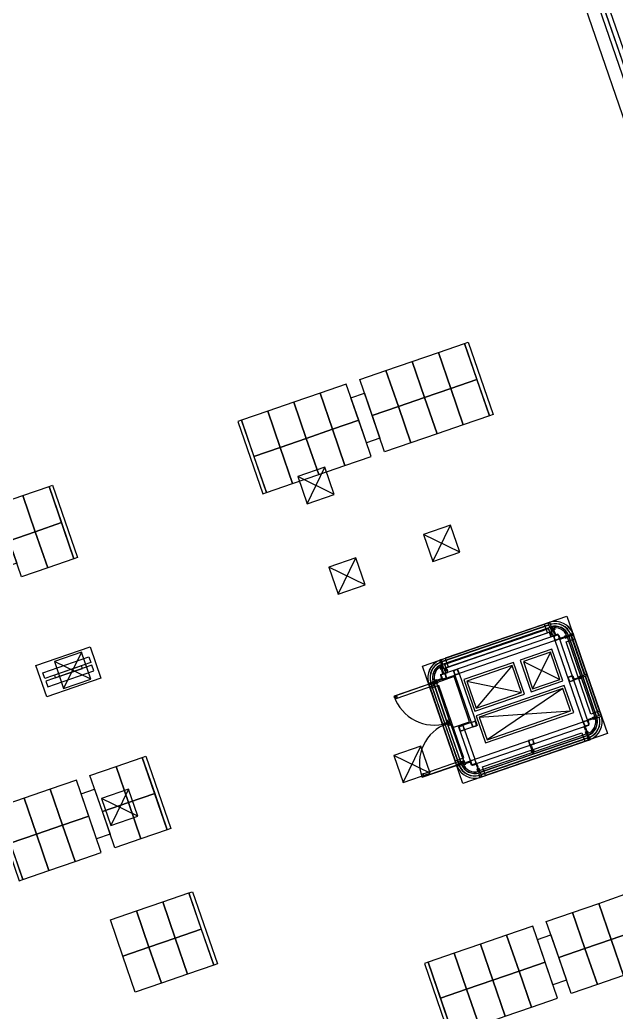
# Model space of a CAD drawing. Extents: x 809431 to 809707, y 818703 to 819368.
# Drawn here: x 809477.7 to 809490.19, y 819239.22 to 819260 of the extents above; entities that cross this region are included whole.
import ezdxf

# ---------------------------------------------------------------- set-up
doc = ezdxf.new("R2010")
doc.units = 0
for name, color, linetype in [('A-G26_JG10-G-FramStel', 7, 'Continuous'), ('Esc', 7, 'Continuous'), ('Fix Furn', 7, 'Continuous'), ('MAJ062__', 7, 'Continuous'), ('MAJ082__', 7, 'Continuous'), ('MAJ221__', 7, 'Continuous'), ('MAJ292__', 7, 'Continuous'), ('MAJ430_B', 7, 'Continuous'), ('MAJ430_R', 7, 'Continuous'), ('MAJ570__', 7, 'Continuous'), ('MAJ724__', 7, 'Continuous'), ('MAJ740__', 7, 'Continuous'), ('OTC-LTC Hatch Arrival Concourse (Circulation) O2', 7, 'Continuous')]:
    doc.layers.add(name, color=color, linetype=linetype)

# ---------------------------------------------------------------- blocks, each defined once
blk = doc.blocks.new('8-Seater')
at = {"layer": 'Fix Furn'}
for points in [[(316.683, 206.688), (316.683, 206.608), (315.083, 206.608), (315.083, 206.688)], [(315.883, 206.608), (315.883, 206.028), (315.083, 206.028), (315.083, 206.608)], [(316.683, 206.608), (316.683, 206.028), (315.883, 206.028), (315.883, 206.608)], [(315.883, 206.028), (315.883, 205.448), (315.083, 205.448), (315.083, 206.028)], [(316.683, 206.028), (316.683, 205.448), (315.883, 205.448), (315.883, 206.028)], [(315.883, 205.448), (315.883, 204.868), (315.083, 204.868), (315.083, 205.448)], [(316.683, 205.448), (316.683, 204.868), (315.883, 204.868), (315.883, 205.448)], [(315.883, 204.868), (315.883, 204.288), (315.083, 204.288), (315.083, 204.868)], [(316.683, 204.868), (316.683, 204.288), (315.883, 204.288), (315.883, 204.868)], [(316.383, 203.988), (315.383, 203.988), (315.383, 204.288), (316.383, 204.288)], [(315.883, 203.408), (315.883, 203.988), (315.083, 203.988), (315.083, 203.408)], [(316.683, 203.408), (316.683, 203.988), (315.883, 203.988), (315.883, 203.408)], [(315.883, 202.828), (315.883, 203.408), (315.083, 203.408), (315.083, 202.828)], [(316.683, 202.828), (316.683, 203.408), (315.883, 203.408), (315.883, 202.828)], [(315.883, 202.248), (315.883, 202.828), (315.083, 202.828), (315.083, 202.248)], [(316.683, 202.248), (316.683, 202.828), (315.883, 202.828), (315.883, 202.248)], [(315.883, 201.668), (315.883, 202.248), (315.083, 202.248), (315.083, 201.668)], [(316.683, 201.668), (316.683, 202.248), (315.883, 202.248), (315.883, 201.668)], [(316.683, 201.588), (316.683, 201.668), (315.083, 201.668), (315.083, 201.588)]]:
    blk.add_lwpolyline(points, close=True, dxfattribs=at)
blk = doc.blocks.new('2x5-Seater')
at = {"layer": 'Fix Furn'}
for points in [[(238.683, 161.455), (238.683, 161.375), (237.083, 161.375), (237.083, 161.455)], [(237.883, 161.375), (237.883, 160.795), (237.083, 160.795), (237.083, 161.375)], [(238.683, 161.375), (238.683, 160.795), (237.883, 160.795), (237.883, 161.375)], [(237.883, 160.795), (237.883, 160.215), (237.083, 160.215), (237.083, 160.795)], [(238.683, 160.795), (238.683, 160.215), (237.883, 160.215), (237.883, 160.795)], [(238.383, 159.915), (237.383, 159.915), (237.383, 160.215), (238.383, 160.215)], [(237.883, 159.335), (237.883, 159.915), (237.083, 159.915), (237.083, 159.335)], [(238.683, 159.335), (238.683, 159.915), (237.883, 159.915), (237.883, 159.335)], [(237.883, 158.755), (237.883, 159.335), (237.083, 159.335), (237.083, 158.755)], [(238.683, 158.755), (238.683, 159.335), (237.883, 159.335), (237.883, 158.755)], [(237.883, 158.175), (237.883, 158.755), (237.083, 158.755), (237.083, 158.175)], [(238.683, 158.175), (238.683, 158.755), (237.883, 158.755), (237.883, 158.175)], [(238.683, 158.095), (238.683, 158.175), (237.083, 158.175), (237.083, 158.095)]]:
    blk.add_lwpolyline(points, close=True, dxfattribs=at)
blk = doc.blocks.new('6-Seater without table')
at = {"layer": 'Fix Furn'}
for points in [[(604.684, 150.957), (604.684, 150.877), (603.084, 150.877), (603.084, 150.957)], [(603.884, 150.877), (603.884, 150.297), (603.084, 150.297), (603.084, 150.877)], [(604.684, 150.877), (604.684, 150.297), (603.884, 150.297), (603.884, 150.877)], [(603.884, 150.297), (603.884, 149.717), (603.084, 149.717), (603.084, 150.297)], [(604.684, 150.297), (604.684, 149.717), (603.884, 149.717), (603.884, 150.297)], [(603.884, 149.717), (603.884, 149.137), (603.084, 149.137), (603.084, 149.717)], [(604.684, 149.717), (604.684, 149.137), (603.884, 149.137), (603.884, 149.717)]]:
    blk.add_lwpolyline(points, close=True, dxfattribs=at)

msp = doc.modelspace()

# ---------------------------------------------------------------- linework, layer by layer
at = {"layer": 'A-G26_JG10-G-FramStel'}
for points in [[(809488.91, 819247.013), (809488.886, 819247.083)], [(809488.916, 819247.015), (809488.892, 819247.085)], [(809488.894, 819247.099), (809488.964, 819247.124)], [(809488.896, 819247.093), (809488.966, 819247.118)], [(809488.995, 819247.035), (809488.924, 819247.011)], [(809488.997, 819247.029), (809488.926, 819247.005)], [(809488.974, 819247.114), (809488.999, 819247.043)], [(809488.98, 819247.116), (809489.005, 819247.045)], [(809486.862, 819246.4), (809486.791, 819246.375)], [(809486.864, 819246.394), (809486.793, 819246.369)], [(809486.896, 819246.319), (809486.872, 819246.39)], [(809486.902, 819246.321), (809486.878, 819246.392)], [(809486.522, 819246.269), (809486.546, 819246.199)], [(809486.528, 819246.271), (809486.552, 819246.201)], [(809486.601, 819246.31), (809486.53, 819246.285)], [(809486.603, 819246.304), (809486.532, 819246.28)], [(809486.56, 819246.197), (809486.631, 819246.221)], [(809486.562, 819246.191), (809486.633, 819246.215)], [(809486.635, 819246.229), (809486.611, 819246.3)], [(809486.641, 819246.231), (809486.617, 819246.302)], [(809486.783, 819246.359), (809486.807, 819246.289)], [(809486.789, 819246.361), (809486.813, 819246.291)], [(809486.821, 819246.287), (809486.892, 819246.311)], [(809486.823, 819246.281), (809486.894, 819246.305)], [(809489.184, 819246.218), (809489.208, 819246.147)], [(809489.19, 819246.22), (809489.214, 819246.15)], [(809489.262, 819246.259), (809489.192, 819246.234)], [(809489.264, 819246.253), (809489.194, 819246.228)], [(809489.222, 819246.146), (809489.293, 819246.17)], [(809489.297, 819246.178), (809489.272, 819246.249)], [(809489.303, 819246.18), (809489.278, 819246.251)], [(809489.224, 819246.14), (809489.295, 819246.164)], [(809486.896, 819245.182), (809486.921, 819245.111)], [(809486.902, 819245.184), (809486.927, 819245.113)], [(809486.975, 819245.222), (809486.904, 819245.198)], [(809486.977, 819245.217), (809486.906, 819245.192)], [(809486.935, 819245.11), (809487.005, 819245.134)], [(809486.937, 819245.104), (809487.007, 819245.128)], [(809487.009, 819245.142), (809486.985, 819245.213)], [(809487.015, 819245.144), (809486.991, 819245.215)], [(809487.157, 819245.272), (809487.182, 819245.201)], [(809487.163, 819245.274), (809487.188, 819245.203)], [(809487.236, 819245.312), (809487.165, 819245.288)], [(809487.238, 819245.306), (809487.167, 819245.282)], [(809487.196, 819245.199), (809487.266, 819245.224)], [(809487.198, 819245.193), (809487.268, 819245.218)], [(809487.27, 819245.232), (809487.246, 819245.302)], [(809487.276, 819245.234), (809487.252, 819245.305)], [(809489.504, 819245.287), (809489.529, 819245.216)], [(809489.51, 819245.289), (809489.535, 819245.218)], [(809489.583, 819245.327), (809489.512, 819245.303)], [(809489.585, 819245.321), (809489.514, 819245.297)], [(809489.543, 819245.214), (809489.613, 819245.239)], [(809489.545, 819245.208), (809489.615, 819245.233)], [(809489.617, 819245.247), (809489.593, 819245.317)], [(809489.623, 819245.249), (809489.599, 819245.319)], [(809488.434, 819244.932), (809488.363, 819244.907)], [(809488.436, 819244.926), (809488.365, 819244.901)], [(809488.469, 819244.851), (809488.444, 819244.922)], [(809488.474, 819244.853), (809488.45, 819244.924)], [(809488.356, 819244.891), (809488.38, 819244.821)], [(809488.362, 819244.893), (809488.386, 819244.823)], [(809488.394, 819244.819), (809488.465, 819244.843)], [(809488.396, 819244.813), (809488.467, 819244.837)], [(809487.148, 819244.489), (809487.219, 819244.513)], [(809487.15, 819244.483), (809487.221, 819244.507)], [(809487.229, 819244.503), (809487.254, 819244.433)], [(809487.235, 819244.506), (809487.259, 819244.435)], [(809487.165, 819244.402), (809487.141, 819244.473)], [(809487.171, 819244.404), (809487.147, 819244.475)], [(809487.25, 819244.425), (809487.179, 819244.4)], [(809487.252, 819244.419), (809487.181, 819244.394)]]:
    msp.add_lwpolyline(points, dxfattribs=at)
for centre, radius, start, end in [((809488.898, 819247.087), 0.0126, 109, 199), ((809488.898, 819247.087), 0.0063, 109, 199), ((809488.922, 819247.017), 0.0126, 199, 289), ((809488.922, 819247.017), 0.0063, 199, 289), ((809488.968, 819247.112), 0.0126, 19, 109), ((809488.968, 819247.112), 0.0063, 19, 109), ((809488.993, 819247.041), 0.0063, 289, 19), ((809488.993, 819247.041), 0.0126, 289, 19), ((809486.795, 819246.363), 0.0126, 109, 199), ((809486.866, 819246.388), 0.0126, 19, 109), ((809486.866, 819246.388), 0.0063, 19, 109), ((809486.534, 819246.274), 0.0126, 109, 199), ((809486.534, 819246.274), 0.0063, 109, 199), ((809486.558, 819246.203), 0.0126, 199, 289), ((809486.558, 819246.203), 0.0063, 199, 289), ((809486.605, 819246.298), 0.0126, 19, 109), ((809486.605, 819246.298), 0.0063, 19, 109), ((809486.629, 819246.227), 0.0063, 289, 19), ((809486.629, 819246.227), 0.0126, 289, 19), ((809486.795, 819246.363), 0.0063, 109, 199), ((809486.819, 819246.293), 0.0126, 199, 289), ((809486.819, 819246.293), 0.0063, 199, 289), ((809486.89, 819246.317), 0.0063, 289, 19), ((809486.89, 819246.317), 0.0126, 289, 19), ((809489.196, 819246.222), 0.0126, 109, 199), ((809489.196, 819246.222), 0.0063, 109, 199), ((809489.266, 819246.247), 0.0126, 19, 109), ((809489.266, 819246.247), 0.0063, 19, 109), ((809489.291, 819246.176), 0.0063, 289, 19), ((809489.291, 819246.176), 0.0126, 289, 19), ((809489.22, 819246.152), 0.0126, 199, 289), ((809489.22, 819246.152), 0.0063, 199, 289), ((809486.908, 819245.186), 0.0126, 109, 199), ((809486.908, 819245.186), 0.0063, 109, 199), ((809486.979, 819245.211), 0.0126, 19, 109), ((809486.979, 819245.211), 0.0063, 19, 109), ((809487.003, 819245.14), 0.0063, 289, 19), ((809487.003, 819245.14), 0.0126, 289, 19), ((809487.169, 819245.276), 0.0126, 109, 199), ((809487.169, 819245.276), 0.0063, 109, 199), ((809487.194, 819245.205), 0.0126, 199, 289), ((809487.194, 819245.205), 0.0063, 199, 289), ((809487.24, 819245.3), 0.0126, 19, 109), ((809487.24, 819245.3), 0.0063, 19, 109), ((809487.264, 819245.23), 0.0063, 289, 19), ((809487.264, 819245.23), 0.0126, 289, 19), ((809489.516, 819245.291), 0.0126, 109, 199), ((809489.516, 819245.291), 0.0063, 109, 199), ((809489.541, 819245.22), 0.0126, 199, 289), ((809489.541, 819245.22), 0.0063, 199, 289), ((809489.587, 819245.315), 0.0126, 19, 109), ((809489.587, 819245.315), 0.0063, 19, 109), ((809489.611, 819245.245), 0.0063, 289, 19), ((809489.611, 819245.245), 0.0126, 289, 19), ((809486.933, 819245.115), 0.0126, 199, 289), ((809486.933, 819245.115), 0.0063, 199, 289), ((809488.438, 819244.92), 0.0126, 19, 109), ((809488.438, 819244.92), 0.0063, 19, 109), ((809488.367, 819244.895), 0.0126, 109, 199), ((809488.367, 819244.895), 0.0063, 109, 199), ((809488.392, 819244.825), 0.0126, 199, 289), ((809488.392, 819244.825), 0.0063, 199, 289), ((809488.463, 819244.849), 0.0063, 289, 19), ((809488.463, 819244.849), 0.0126, 289, 19), ((809487.223, 819244.501), 0.0126, 19, 109), ((809487.223, 819244.501), 0.0063, 19, 109), ((809487.152, 819244.477), 0.0126, 109, 199), ((809487.152, 819244.477), 0.0063, 109, 199), ((809487.177, 819244.406), 0.0126, 199, 289), ((809487.177, 819244.406), 0.0063, 199, 289), ((809487.248, 819244.431), 0.0063, 289, 19), ((809487.248, 819244.431), 0.0126, 289, 19)]:
    msp.add_arc(centre, radius, start, end, dxfattribs=at)
at = {"layer": 'Esc'}
for p, q in [((809496.107, 819242.334), (809474.18, 819306.019)), ((809474.086, 819305.987), (809496.012, 819242.301)), ((809496.252, 819241.913), (809474.325, 819305.598)), ((809473.965, 819305.497), (809495.763, 819242.192)), ((809474.231, 819305.565), (809496.157, 819241.88)), ((809496.154, 819242.513), (809474.472, 819305.485))]:
    msp.add_line(p, q, dxfattribs=at)
at = {"layer": 'MAJ062__'}
msp.add_line((809485.877, 819245.887), (809485.877, 819245.887), dxfattribs=at)
at = {"layer": 'MAJ082__'}
msp.add_lwpolyline([(809489.162, 819247.509), (809490.009, 819245.051), (809486.983, 819244.009), (809486.137, 819246.467)], close=True, dxfattribs=at)
at = {"layer": 'MAJ221__'}
for p, q in [((809488.815, 819246.755), (809488.443, 819245.992)), ((809488.011, 819246.478), (809487.261, 819245.585)), ((809488.248, 819246.56), (809489.01, 819246.188)), ((809487.066, 819246.153), (809488.207, 819245.911)), ((809489.075, 819245.999), (809487.489, 819244.924)), ((809487.326, 819245.396), (809489.238, 819245.526))]:
    msp.add_line(p, q, dxfattribs=at)
at = {"layer": 'MAJ292__'}
for p, q in [((809486.595, 819246.519), (809488.769, 819247.268)), ((809488.774, 819247.254), (809486.6, 819246.505)), ((809488.776, 819247.249), (809486.601, 819246.5)), ((809488.769, 819247.268), (809488.812, 819247.283)), ((809488.812, 819247.283), (809488.844, 819247.188)), ((809488.821, 819247.286), (809488.846, 819247.215)), ((809488.831, 819247.267), (809488.825, 819247.284)), ((809488.849, 819247.216), (809488.832, 819247.264)), ((809488.846, 819247.215), (809488.849, 819247.216)), ((809488.844, 819247.188), (809486.585, 819246.41)), ((809488.801, 819247.176), (809486.626, 819246.428)), ((809488.802, 819247.174), (809486.627, 819246.425)), ((809488.901, 819247.132), (809488.91, 819247.136)), ((809489.2, 819247.094), (809489.129, 819247.069)), ((809489.129, 819247.069), (809489.13, 819247.066)), ((809489.13, 819247.066), (809489.198, 819247.09)), ((809489.167, 819247.079), (809489.455, 819246.244)), ((809489.198, 819247.09), (809489.485, 819246.254)), ((809489.489, 819246.252), (809489.2, 819247.094)), ((809486.547, 819246.481), (809486.541, 819246.497)), ((809486.543, 819246.501), (809486.567, 819246.43)), ((809486.564, 819246.429), (809486.548, 819246.478)), ((809486.552, 819246.505), (809486.595, 819246.519)), ((809486.585, 819246.41), (809486.552, 819246.505)), ((809486.567, 819246.43), (809486.564, 819246.429)), ((809486.55, 819246.187), (809486.559, 819246.163)), ((809486.575, 819246.332), (809486.565, 819246.328)), ((809486.645, 819246.219), (809486.653, 819246.196)), ((809489.485, 819246.254), (809489.417, 819246.231)), ((809489.417, 819246.231), (809489.418, 819246.228)), ((809489.418, 819246.228), (809489.489, 819246.252)), ((809489.422, 819246.218), (809489.493, 819246.243)), ((809489.423, 819246.215), (809489.422, 819246.218)), ((809489.491, 819246.239), (809489.423, 819246.215)), ((809489.46, 819246.228), (809489.748, 819245.393)), ((809489.778, 819245.403), (809489.491, 819246.239)), ((809489.493, 819246.243), (809489.782, 819245.401)), ((809485.541, 819245.837), (809486.383, 819246.127)), ((809486.35, 819246.112), (809485.545, 819245.835)), ((809485.604, 819245.793), (809486.369, 819246.056)), ((809486.369, 819246.056), (809486.35, 819246.112)), ((809486.381, 819246.123), (809486.352, 819246.113)), ((809486.363, 819246.117), (809486.381, 819246.123)), ((809486.653, 819245.275), (809486.363, 819246.117)), ((809486.382, 819246.12), (809486.367, 819246.115)), ((809486.367, 819246.115), (809486.377, 819246.087)), ((809486.376, 819246.1), (809486.372, 819246.11)), ((809486.377, 819246.112), (809486.381, 819246.102)), ((809486.382, 819246.102), (809486.378, 819246.112)), ((809486.378, 819246.084), (809486.655, 819245.279)), ((809486.381, 819246.123), (809486.382, 819246.12)), ((809486.386, 819246.108), (809486.381, 819246.123)), ((809486.383, 819246.127), (809486.389, 819246.109)), ((809486.383, 819246.114), (809486.386, 819246.104)), ((809486.389, 819246.109), (809486.386, 819246.108)), ((809486.388, 819246.103), (809486.445, 819246.123)), ((809486.447, 819246.118), (809486.389, 819246.098)), ((809486.389, 819246.098), (809486.447, 819246.117)), ((809486.449, 819246.113), (809486.391, 819246.093)), ((809486.697, 819245.338), (809486.433, 819246.103)), ((809486.445, 819246.123), (809486.447, 819246.118)), ((809486.447, 819246.117), (809486.449, 819246.113)), ((809485.547, 819245.819), (809485.541, 819245.837)), ((809485.545, 819245.835), (809485.548, 819245.836)), ((809485.549, 819245.835), (809485.545, 819245.834)), ((809485.545, 819245.834), (809485.545, 819245.835)), ((809485.545, 819245.835), (809485.55, 819245.82)), ((809485.55, 819245.82), (809485.547, 819245.819)), ((809485.553, 819245.804), (809485.547, 819245.819)), ((809485.567, 819245.785), (809485.55, 819245.835)), ((809485.551, 819245.835), (809485.568, 819245.786)), ((809485.553, 819245.804), (809485.56, 819245.806)), ((809485.568, 819245.786), (809485.557, 819245.818)), ((809485.558, 819245.821), (809485.595, 819245.833)), ((809485.558, 819245.818), (809485.569, 819245.786)), ((809485.596, 819245.832), (809485.559, 819245.82)), ((809485.569, 819245.786), (809485.559, 819245.815)), ((809485.562, 819245.821), (809485.591, 819245.831)), ((809485.572, 819245.787), (809485.562, 819245.815)), ((809485.563, 819245.819), (809485.592, 819245.828)), ((809485.568, 819245.786), (809485.567, 819245.785)), ((809485.569, 819245.786), (809485.568, 819245.786)), ((809485.603, 819245.795), (809485.575, 819245.786)), ((809485.604, 819245.793), (809485.576, 819245.783)), ((809485.595, 819245.833), (809485.596, 819245.832)), ((809485.595, 819245.827), (809485.605, 819245.798)), ((809485.597, 819245.828), (809485.607, 819245.799)), ((809486.662, 819245.332), (809486.69, 819245.341)), ((809486.663, 819245.329), (809486.691, 819245.339)), ((809486.694, 819245.337), (809486.704, 819245.309)), ((809486.697, 819245.338), (809486.706, 819245.31)), ((809489.71, 819245.38), (809489.778, 819245.403)), ((809489.711, 819245.377), (809489.71, 819245.38)), ((809489.782, 819245.401), (809489.711, 819245.377)), ((809486.655, 819245.279), (809486.653, 819245.283)), ((809486.671, 819245.282), (809486.653, 819245.275)), ((809486.654, 819245.283), (809486.656, 819245.28)), ((809486.655, 819245.285), (809486.704, 819245.302)), ((809486.704, 819245.301), (809486.655, 819245.284)), ((809486.655, 819245.279), (809486.67, 819245.284)), ((809486.656, 819245.28), (809486.655, 819245.279)), ((809486.656, 819245.33), (809486.657, 819245.33)), ((809486.669, 819245.293), (809486.656, 819245.33)), ((809486.674, 819245.272), (809486.656, 819245.266)), ((809486.656, 819245.266), (809486.946, 819244.424)), ((809486.657, 819245.33), (809486.67, 819245.293)), ((809486.669, 819245.297), (809486.659, 819245.325)), ((809486.66, 819245.264), (809486.675, 819245.269)), ((809486.661, 819245.264), (809486.66, 819245.264)), ((809486.66, 819245.264), (809486.661, 819245.261)), ((809486.937, 819244.46), (809486.66, 819245.264)), ((809486.671, 819245.298), (809486.661, 819245.326)), ((809486.662, 819245.261), (809486.661, 819245.264)), ((809486.712, 819245.277), (809486.663, 819245.26)), ((809486.664, 819245.259), (809486.713, 819245.276)), ((809486.67, 819245.284), (809486.671, 819245.282)), ((809486.671, 819245.292), (809486.703, 819245.303)), ((809486.686, 819245.287), (809486.671, 819245.282)), ((809486.704, 819245.302), (809486.672, 819245.291)), ((809486.703, 819245.306), (809486.674, 819245.296)), ((809486.689, 819245.277), (809486.674, 819245.272)), ((809486.675, 819245.269), (809486.674, 819245.272)), ((809486.703, 819245.303), (809486.675, 819245.294)), ((809486.679, 819245.263), (809486.692, 819245.226)), ((809486.693, 819245.226), (809486.68, 819245.263)), ((809486.713, 819245.276), (809486.681, 819245.265)), ((809486.681, 819245.264), (809486.713, 819245.275)), ((809486.682, 819245.259), (809486.691, 819245.231)), ((809486.686, 819245.287), (809486.683, 819245.294)), ((809486.684, 819245.26), (809486.694, 819245.231)), ((809486.713, 819245.275), (809486.685, 819245.265)), ((809486.714, 819245.273), (809486.686, 819245.263)), ((809486.689, 819245.277), (809486.692, 819245.27)), ((809486.692, 819245.226), (809486.693, 819245.226)), ((809486.697, 819245.23), (809486.725, 819245.24)), ((809486.698, 819245.228), (809486.726, 819245.237)), ((809486.703, 819245.303), (809486.704, 819245.302)), ((809486.704, 819245.302), (809486.704, 819245.301)), ((809486.713, 819245.276), (809486.712, 819245.277)), ((809486.713, 819245.275), (809486.713, 819245.276)), ((809486.727, 819245.243), (809486.717, 819245.271)), ((809486.729, 819245.244), (809486.719, 819245.272)), ((809486.729, 819245.244), (809486.993, 819244.479)), ((809486.892, 819245.194), (809486.884, 819245.218)), ((809486.987, 819245.227), (809486.979, 819245.25)), ((809489.579, 819245.046), (809488.459, 819244.66)), ((809489.578, 819245.088), (809489.581, 819245.089)), ((809489.603, 819245.017), (809489.578, 819245.088)), ((809489.581, 819245.089), (809489.604, 819245.021)), ((809488.444, 819244.655), (809487.325, 819244.269)), ((809486.126, 819244.139), (809486.967, 819244.429)), ((809486.932, 819244.42), (809486.128, 819244.143)), ((809486.148, 819244.212), (809486.913, 819244.476)), ((809486.913, 819244.476), (809486.932, 819244.42)), ((809486.963, 819244.431), (809486.935, 819244.421)), ((809486.948, 819244.428), (809486.938, 819244.457)), ((809486.946, 819244.446), (809486.949, 819244.436)), ((809486.946, 819244.424), (809486.964, 819244.431)), ((809486.963, 819244.434), (809486.948, 819244.428)), ((809486.954, 819244.437), (809486.95, 819244.447)), ((809486.951, 819244.448), (809486.955, 819244.438)), ((809487.011, 819244.481), (809486.953, 819244.461)), ((809486.955, 819244.456), (809487.013, 819244.476)), ((809487.013, 819244.475), (809486.955, 819244.455)), ((809486.959, 819244.439), (809486.956, 819244.449)), ((809486.957, 819244.45), (809487.015, 819244.47)), ((809486.961, 819244.447), (809486.958, 819244.446)), ((809486.958, 819244.446), (809486.963, 819244.431)), ((809486.967, 819244.429), (809486.961, 819244.447)), ((809486.964, 819244.431), (809486.963, 819244.434)), ((809487.013, 819244.476), (809487.011, 819244.481)), ((809487.015, 819244.47), (809487.013, 819244.475)), ((809487.3, 819244.303), (809487.297, 819244.302)), ((809487.297, 819244.302), (809487.32, 819244.234)), ((809487.324, 819244.232), (809487.3, 819244.303)), ((809486.114, 819244.196), (809486.131, 819244.146)), ((809486.115, 819244.196), (809486.114, 819244.196)), ((809486.114, 819244.172), (809486.121, 819244.175)), ((809486.114, 819244.172), (809486.12, 819244.157)), ((809486.116, 819244.196), (809486.115, 819244.196)), ((809486.115, 819244.196), (809486.127, 819244.164)), ((809486.132, 819244.147), (809486.115, 819244.196)), ((809486.127, 819244.164), (809486.116, 819244.196)), ((809486.117, 819244.196), (809486.126, 819244.168)), ((809486.119, 819244.197), (809486.129, 819244.169)), ((809486.148, 819244.212), (809486.12, 819244.203)), ((809486.122, 819244.158), (809486.12, 819244.157)), ((809486.12, 819244.157), (809486.126, 819244.139)), ((809486.149, 819244.21), (809486.121, 819244.2)), ((809486.128, 819244.143), (809486.122, 819244.158)), ((809486.131, 819244.145), (809486.127, 819244.144)), ((809486.127, 819244.144), (809486.128, 819244.143)), ((809486.128, 819244.143), (809486.131, 819244.144)), ((809486.166, 819244.176), (809486.129, 819244.164)), ((809486.129, 819244.163), (809486.166, 819244.175)), ((809486.132, 819244.167), (809486.16, 819244.177)), ((809486.133, 819244.165), (809486.161, 819244.175)), ((809486.162, 819244.18), (809486.152, 819244.209)), ((809486.164, 819244.181), (809486.154, 819244.209)), ((809486.166, 819244.175), (809486.166, 819244.176))]:
    msp.add_line(p, q, dxfattribs=at)
for points in [[(809488.689, 819247.346), (809486.609, 819246.63), (809486.672, 819246.449), (809488.752, 819247.165)], [(809488.623, 819247.201), (809488.642, 819247.208), (809488.64, 819247.214), (809488.621, 819247.207)], [(809488.627, 819247.212), (809488.628, 819247.209), (809488.633, 819247.211), (809488.632, 819247.214)], [(809488.67, 819247.218), (809488.689, 819247.224), (809488.687, 819247.23), (809488.668, 819247.223)], [(809488.674, 819247.229), (809488.675, 819247.226), (809488.681, 819247.228), (809488.68, 819247.23)], [(809488.718, 819247.234), (809488.736, 819247.241), (809488.735, 819247.246), (809488.716, 819247.24)], [(809488.721, 819247.245), (809488.722, 819247.242), (809488.728, 819247.244), (809488.727, 819247.247)], [(809488.769, 819247.268), (809488.812, 819247.283), (809488.844, 819247.188), (809488.802, 819247.174)], [(809488.773, 819247.266), (809488.81, 819247.279), (809488.841, 819247.19), (809488.804, 819247.177)], [(809489.629, 819245.236), (809488.977, 819247.129), (809486.517, 819246.282), (809486.55, 819246.186), (809486.811, 819246.275), (809487.152, 819245.284), (809486.891, 819245.195), (809487.168, 819244.389)], [(809489.5, 819245.299), (809488.914, 819247.001), (809486.906, 819246.309), (809487.28, 819245.222), (809487.019, 819245.132), (809487.231, 819244.517)], [(809488.008, 819246.99), (809488.027, 819246.996), (809488.025, 819247.002), (809488.006, 819246.996)], [(809488.012, 819247.001), (809488.013, 819246.998), (809488.019, 819247), (809488.018, 819247.003)], [(809488.056, 819247.006), (809488.075, 819247.013), (809488.073, 819247.018), (809488.054, 819247.012)], [(809488.059, 819247.017), (809488.06, 819247.014), (809488.066, 819247.016), (809488.065, 819247.019)], [(809488.103, 819247.022), (809488.122, 819247.029), (809488.12, 819247.035), (809488.101, 819247.028)], [(809488.107, 819247.033), (809488.108, 819247.03), (809488.113, 819247.032), (809488.112, 819247.035)], [(809488.15, 819247.039), (809488.169, 819247.045), (809488.167, 819247.051), (809488.148, 819247.044)], [(809488.154, 819247.049), (809488.155, 819247.047), (809488.161, 819247.049), (809488.16, 819247.051)], [(809488.198, 819247.055), (809488.216, 819247.061), (809488.215, 819247.067), (809488.196, 819247.061)], [(809488.201, 819247.066), (809488.202, 819247.063), (809488.208, 819247.065), (809488.207, 819247.068)], [(809488.245, 819247.071), (809488.264, 819247.078), (809488.262, 819247.083), (809488.243, 819247.077)], [(809488.249, 819247.082), (809488.249, 819247.079), (809488.255, 819247.081), (809488.254, 819247.084)], [(809488.292, 819247.088), (809488.311, 819247.094), (809488.309, 819247.1), (809488.29, 819247.093)], [(809488.296, 819247.098), (809488.297, 819247.095), (809488.302, 819247.097), (809488.301, 819247.1)], [(809488.339, 819247.104), (809488.358, 819247.11), (809488.356, 819247.116), (809488.337, 819247.109)], [(809488.343, 819247.115), (809488.344, 819247.112), (809488.35, 819247.114), (809488.349, 819247.117)], [(809488.387, 819247.12), (809488.406, 819247.127), (809488.404, 819247.132), (809488.385, 819247.126)], [(809488.39, 819247.131), (809488.391, 819247.128), (809488.397, 819247.13), (809488.396, 819247.133)], [(809488.434, 819247.136), (809488.453, 819247.143), (809488.451, 819247.149), (809488.432, 819247.142)], [(809488.438, 819247.147), (809488.439, 819247.144), (809488.444, 819247.146), (809488.443, 819247.149)], [(809488.481, 819247.153), (809488.5, 819247.159), (809488.498, 819247.165), (809488.479, 819247.158)], [(809488.485, 819247.163), (809488.486, 819247.161), (809488.492, 819247.163), (809488.491, 819247.165)], [(809488.528, 819247.169), (809488.547, 819247.175), (809488.545, 819247.181), (809488.527, 819247.175)], [(809488.532, 819247.18), (809488.533, 819247.177), (809488.539, 819247.179), (809488.538, 819247.182)], [(809488.576, 819247.185), (809488.595, 819247.192), (809488.593, 819247.197), (809488.574, 819247.191)], [(809488.579, 819247.196), (809488.58, 819247.193), (809488.586, 819247.195), (809488.585, 819247.198)], [(809488.861, 819247.124), (809488.846, 819247.167), (809488.842, 819247.165), (809488.855, 819247.127), (809488.817, 819247.114), (809488.804, 819247.152), (809488.799, 819247.15), (809488.814, 819247.108)], [(809488.872, 819247.092), (809488.825, 819247.076), (809488.814, 819247.108), (809488.861, 819247.124)], [(809489.018, 819247.035), (809489.089, 819247.059), (809489.091, 819247.051), (809489.012, 819247.024), (809488.983, 819247.109), (809488.991, 819247.112)], [(809489.154, 819247.104), (809489.152, 819247.109), (809489.109, 819247.094), (809489.114, 819247.08), (809489.033, 819247.052), (809489.037, 819247.042), (809489.118, 819247.07), (809489.126, 819247.047), (809489.168, 819247.062), (809489.167, 819247.066), (809489.129, 819247.053), (809489.116, 819247.091)], [(809489.325, 819247.036), (809489.846, 819245.524), (809489.664, 819245.461), (809489.143, 819246.974)], [(809487.394, 819246.778), (809487.413, 819246.785), (809487.411, 819246.79), (809487.392, 819246.784)], [(809487.398, 819246.789), (809487.399, 819246.786), (809487.404, 819246.788), (809487.403, 819246.791)], [(809487.441, 819246.794), (809487.46, 819246.801), (809487.458, 819246.807), (809487.439, 819246.8)], [(809487.445, 819246.805), (809487.446, 819246.802), (809487.451, 819246.804), (809487.45, 819246.807)], [(809487.488, 819246.811), (809487.507, 819246.817), (809487.505, 819246.823), (809487.486, 819246.816)], [(809487.492, 819246.822), (809487.493, 819246.819), (809487.499, 819246.821), (809487.498, 819246.824)], [(809487.536, 819246.827), (809487.555, 819246.834), (809487.553, 819246.839), (809487.534, 819246.833)], [(809487.539, 819246.838), (809487.54, 819246.835), (809487.546, 819246.837), (809487.545, 819246.84)], [(809487.583, 819246.843), (809487.602, 819246.85), (809487.6, 819246.856), (809487.581, 819246.849)], [(809487.587, 819246.854), (809487.588, 819246.851), (809487.593, 819246.853), (809487.592, 819246.856)], [(809487.63, 819246.86), (809487.649, 819246.866), (809487.647, 819246.872), (809487.628, 819246.865)], [(809487.634, 819246.87), (809487.635, 819246.868), (809487.641, 819246.87), (809487.64, 819246.872)], [(809487.678, 819246.876), (809487.696, 819246.882), (809487.694, 819246.888), (809487.676, 819246.882)], [(809487.681, 819246.887), (809487.682, 819246.884), (809487.688, 819246.886), (809487.687, 819246.889)], [(809487.725, 819246.892), (809487.744, 819246.899), (809487.742, 819246.904), (809487.723, 819246.898)], [(809487.728, 819246.903), (809487.729, 819246.9), (809487.735, 819246.902), (809487.734, 819246.905)], [(809487.772, 819246.908), (809487.791, 819246.915), (809487.789, 819246.921), (809487.77, 819246.914)], [(809487.776, 819246.919), (809487.777, 819246.916), (809487.782, 819246.918), (809487.781, 819246.921)], [(809487.819, 819246.925), (809487.838, 819246.931), (809487.836, 819246.937), (809487.817, 819246.93)], [(809487.823, 819246.936), (809487.824, 819246.933), (809487.83, 819246.935), (809487.829, 819246.937)], [(809487.867, 819246.941), (809487.886, 819246.948), (809487.884, 819246.953), (809487.865, 819246.947)], [(809487.87, 819246.952), (809487.871, 819246.949), (809487.877, 819246.951), (809487.876, 819246.954)], [(809487.914, 819246.957), (809487.933, 819246.964), (809487.931, 819246.969), (809487.912, 819246.963)], [(809487.918, 819246.968), (809487.919, 819246.965), (809487.924, 819246.967), (809487.923, 819246.97)], [(809487.961, 819246.974), (809487.98, 819246.98), (809487.978, 819246.986), (809487.959, 819246.979)], [(809487.965, 819246.984), (809487.966, 819246.982), (809487.972, 819246.983), (809487.971, 819246.986)], [(809486.827, 819246.583), (809486.845, 819246.589), (809486.844, 819246.595), (809486.825, 819246.589)], [(809486.83, 819246.594), (809486.831, 819246.591), (809486.837, 819246.593), (809486.836, 819246.596)], [(809486.874, 819246.599), (809486.893, 819246.606), (809486.891, 819246.611), (809486.872, 819246.605)], [(809486.878, 819246.61), (809486.878, 819246.607), (809486.884, 819246.609), (809486.883, 819246.612)], [(809486.921, 819246.615), (809486.94, 819246.622), (809486.938, 819246.628), (809486.919, 819246.621)], [(809486.925, 819246.626), (809486.926, 819246.623), (809486.931, 819246.625), (809486.93, 819246.628)], [(809486.968, 819246.632), (809486.987, 819246.638), (809486.985, 819246.644), (809486.966, 819246.637)], [(809486.972, 819246.642), (809486.973, 819246.64), (809486.979, 819246.642), (809486.978, 819246.644)], [(809487.016, 819246.648), (809487.035, 819246.655), (809487.033, 819246.66), (809487.014, 819246.654)], [(809487.019, 819246.659), (809487.02, 819246.656), (809487.026, 819246.658), (809487.025, 819246.661)], [(809487.063, 819246.664), (809487.082, 819246.671), (809487.08, 819246.676), (809487.061, 819246.67)], [(809487.067, 819246.675), (809487.068, 819246.672), (809487.073, 819246.674), (809487.072, 819246.677)], [(809487.11, 819246.681), (809487.129, 819246.687), (809487.127, 819246.693), (809487.108, 819246.686)], [(809487.114, 819246.691), (809487.115, 819246.688), (809487.121, 819246.69), (809487.12, 819246.693)], [(809487.157, 819246.697), (809487.176, 819246.703), (809487.174, 819246.709), (809487.156, 819246.702)], [(809487.161, 819246.708), (809487.162, 819246.705), (809487.168, 819246.707), (809487.167, 819246.71)], [(809487.205, 819246.713), (809487.224, 819246.72), (809487.222, 819246.725), (809487.203, 819246.719)], [(809487.208, 819246.724), (809487.209, 819246.721), (809487.215, 819246.723), (809487.214, 819246.726)], [(809487.252, 819246.729), (809487.271, 819246.736), (809487.269, 819246.742), (809487.25, 819246.735)], [(809487.256, 819246.74), (809487.257, 819246.737), (809487.262, 819246.739), (809487.261, 819246.742)], [(809487.299, 819246.746), (809487.318, 819246.752), (809487.316, 819246.758), (809487.297, 819246.751)], [(809487.303, 819246.756), (809487.304, 819246.754), (809487.31, 819246.756), (809487.309, 819246.758)], [(809487.347, 819246.762), (809487.365, 819246.768), (809487.364, 819246.774), (809487.345, 819246.768)], [(809487.35, 819246.773), (809487.351, 819246.77), (809487.357, 819246.772), (809487.356, 819246.775)], [(809486.552, 819246.505), (809486.595, 819246.519), (809486.627, 819246.425), (809486.585, 819246.41)], [(809486.556, 819246.503), (809486.593, 819246.515), (809486.623, 819246.427), (809486.586, 819246.414)], [(809486.611, 819246.349), (809486.596, 819246.392), (809486.601, 819246.393), (809486.614, 819246.356), (809486.652, 819246.369), (809486.639, 819246.406), (809486.644, 819246.408), (809486.658, 819246.366)], [(809486.637, 819246.518), (809486.656, 819246.524), (809486.654, 819246.53), (809486.635, 819246.523)], [(809486.641, 819246.529), (809486.642, 819246.526), (809486.648, 819246.528), (809486.647, 819246.531)], [(809486.685, 819246.534), (809486.704, 819246.541), (809486.702, 819246.546), (809486.683, 819246.54)], [(809486.688, 819246.545), (809486.689, 819246.542), (809486.695, 819246.544), (809486.694, 819246.547)], [(809486.732, 819246.55), (809486.751, 819246.557), (809486.749, 819246.563), (809486.73, 819246.556)], [(809486.736, 819246.561), (809486.737, 819246.558), (809486.742, 819246.56), (809486.741, 819246.563)], [(809486.779, 819246.567), (809486.798, 819246.573), (809486.796, 819246.579), (809486.777, 819246.572)], [(809486.783, 819246.577), (809486.784, 819246.575), (809486.79, 819246.577), (809486.789, 819246.579)], [(809486.434, 819246.173), (809486.515, 819246.201), (809486.519, 819246.19), (809486.437, 819246.162), (809486.445, 819246.14), (809486.402, 819246.125), (809486.401, 819246.13), (809486.439, 819246.143), (809486.426, 819246.181), (809486.388, 819246.168), (809486.386, 819246.173), (809486.429, 819246.187)], [(809486.549, 819246.192), (809486.52, 819246.277), (809486.511, 819246.274), (809486.537, 819246.197), (809486.467, 819246.172), (809486.469, 819246.164)], [(809486.622, 819246.317), (809486.669, 819246.333), (809486.658, 819246.366), (809486.611, 819246.349)], [(809489.311, 819246.184), (809489.382, 819246.208), (809489.384, 819246.2), (809489.305, 819246.173), (809489.276, 819246.258), (809489.284, 819246.261)], [(809486.299, 819245.995), (809486.82, 819244.482), (809487.002, 819244.544), (809486.481, 819246.057)], [(809489.603, 819245.335), (809489.674, 819245.36), (809489.671, 819245.368), (809489.592, 819245.341), (809489.621, 819245.256), (809489.629, 819245.259)], [(809489.753, 819245.365), (809489.754, 819245.36), (809489.712, 819245.345), (809489.707, 819245.359), (809489.626, 819245.331), (809489.622, 819245.342), (809489.703, 819245.37), (809489.695, 819245.392), (809489.738, 819245.407), (809489.74, 819245.402), (809489.702, 819245.389), (809489.715, 819245.352)], [(809489.535, 819245.195), (809489.559, 819245.124), (809489.551, 819245.122), (809489.523, 819245.201), (809489.608, 819245.23), (809489.611, 819245.222)], [(809489.594, 819245.104), (809489.609, 819245.061), (809489.604, 819245.059), (809489.591, 819245.097), (809489.553, 819245.084), (809489.566, 819245.046), (809489.561, 819245.045), (809489.547, 819245.087), (809489.569, 819245.095), (809489.541, 819245.176), (809489.552, 819245.18), (809489.58, 819245.099)], [(809489.536, 819244.888), (809487.456, 819244.172), (809487.393, 819244.353), (809489.473, 819245.07)], [(809489.593, 819245.014), (809489.569, 819245.084), (809489.566, 819245.083), (809489.589, 819245.015), (809488.47, 819244.63), (809488.451, 819244.684), (809488.449, 819244.683), (809488.468, 819244.626)], [(809488.4, 819244.805), (809488.424, 819244.734), (809488.416, 819244.731), (809488.389, 819244.81), (809488.474, 819244.84), (809488.477, 819244.831)], [(809487.333, 819244.235), (809487.309, 819244.306), (809487.312, 819244.307), (809487.335, 819244.239), (809488.455, 819244.625), (809488.436, 819244.679), (809488.439, 819244.68), (809488.459, 819244.623)], [(809487.019, 819244.472), (809486.977, 819244.457), (809486.982, 819244.442), (809487.024, 819244.457)], [(809487.036, 819244.424), (809487.117, 819244.452), (809487.114, 819244.462), (809487.032, 819244.434), (809487.024, 819244.457), (809486.982, 819244.442), (809486.984, 819244.438), (809487.021, 819244.451), (809487.034, 819244.413), (809486.997, 819244.4), (809486.998, 819244.395), (809487.041, 819244.41)], [(809487.138, 819244.48), (809487.167, 819244.395), (809487.159, 819244.392), (809487.132, 819244.469), (809487.062, 819244.445), (809487.059, 819244.453)], [(809487.268, 819244.415), (809487.292, 819244.344), (809487.3, 819244.347), (809487.273, 819244.426), (809487.188, 819244.397), (809487.191, 819244.388)], [(809487.277, 819244.306), (809487.292, 819244.263), (809487.297, 819244.265), (809487.284, 819244.303), (809487.322, 819244.316), (809487.335, 819244.278), (809487.339, 819244.28), (809487.325, 819244.322), (809487.302, 819244.315), (809487.274, 819244.396), (809487.264, 819244.392), (809487.292, 819244.311)]]:
    msp.add_lwpolyline(points, close=True, dxfattribs=at)
for points in [[(809488.854, 819247.275), (809488.831, 819247.267)], [(809488.832, 819247.264), (809488.855, 819247.272)], [(809488.901, 819247.132), (809488.873, 819247.214), (809488.858, 819247.209), (809488.844, 819247.251), (809488.849, 819247.253), (809488.862, 819247.215), (809488.899, 819247.228), (809488.886, 819247.266), (809488.891, 819247.268), (809488.906, 819247.225), (809488.882, 819247.217), (809488.91, 819247.136)], [(809488.855, 819247.272), (809488.871, 819247.224), (809488.874, 819247.225), (809488.857, 819247.276), (809488.854, 819247.275)], [(809486.892, 819245.194), (809487.169, 819244.39), (809489.627, 819245.237), (809488.976, 819247.128), (809486.518, 819246.281), (809486.55, 819246.187)], [(809488.81, 819247.171), (809488.789, 819247.164), (809488.788, 819247.167), (809488.809, 819247.174)], [(809488.812, 819247.175), (809488.811, 819247.177), (809488.808, 819247.176), (809488.809, 819247.174)], [(809488.81, 819247.171), (809488.827, 819247.123), (809488.829, 819247.124), (809488.813, 819247.172)], [(809488.812, 819247.175), (809488.814, 819247.175), (809488.815, 819247.173), (809488.813, 819247.172)], [(809488.821, 819247.178), (809488.819, 819247.177), (809488.82, 819247.175), (809488.822, 819247.175)], [(809488.821, 819247.178), (809488.821, 819247.18), (809488.824, 819247.181), (809488.824, 819247.179)], [(809488.825, 819247.176), (809488.842, 819247.128), (809488.839, 819247.127), (809488.822, 819247.175)], [(809488.825, 819247.176), (809488.846, 819247.183), (809488.845, 819247.186), (809488.824, 819247.179)], [(809488.976, 819247.128), (809488.973, 819247.136), (809488.926, 819247.12), (809488.902, 819247.191), (809488.892, 819247.188), (809488.917, 819247.117), (809488.879, 819247.104), (809488.882, 819247.095), (809488.976, 819247.128)], [(809489.192, 819247.105), (809489.124, 819247.082), (809489.125, 819247.079), (809489.196, 819247.103)], [(809489.163, 819247.078), (809489.45, 819246.242)], [(809486.575, 819246.332), (809486.547, 819246.413), (809486.561, 819246.418), (809486.546, 819246.46), (809486.541, 819246.459), (809486.554, 819246.421), (809486.517, 819246.408), (809486.504, 819246.446), (809486.499, 819246.444), (809486.514, 819246.401), (809486.537, 819246.41), (809486.565, 819246.328)], [(809486.518, 819246.281), (809486.515, 819246.29), (809486.562, 819246.306), (809486.538, 819246.377), (809486.547, 819246.38), (809486.572, 819246.309), (809486.61, 819246.322), (809486.612, 819246.314), (809486.518, 819246.281)], [(809486.525, 819246.47), (809486.542, 819246.422), (809486.539, 819246.421), (809486.521, 819246.472), (809486.524, 819246.473)], [(809486.524, 819246.473), (809486.547, 819246.481)], [(809486.548, 819246.478), (809486.525, 819246.47)], [(809486.607, 819246.412), (809486.586, 819246.405), (809486.585, 819246.408), (809486.606, 819246.415)], [(809486.609, 819246.416), (809486.608, 819246.418), (809486.606, 819246.417), (809486.606, 819246.415)], [(809486.607, 819246.412), (809486.624, 819246.364), (809486.627, 819246.365), (809486.61, 819246.413)], [(809486.609, 819246.416), (809486.611, 819246.417), (809486.612, 819246.414), (809486.61, 819246.413)], [(809486.618, 819246.42), (809486.617, 819246.419), (809486.618, 819246.416), (809486.619, 819246.417)], [(809486.618, 819246.42), (809486.618, 819246.421), (809486.621, 819246.422), (809486.621, 819246.421)], [(809486.622, 819246.418), (809486.639, 819246.369), (809486.636, 819246.368), (809486.619, 819246.417)], [(809486.622, 819246.418), (809486.643, 819246.425), (809486.642, 819246.428), (809486.621, 819246.421)], [(809486.752, 819245.172), (809487.121, 819245.299), (809486.796, 819246.245), (809486.426, 819246.118)], [(809486.55, 819246.187), (809486.811, 819246.277), (809487.153, 819245.284), (809486.892, 819245.194)], [(809489.46, 819246.216), (809489.461, 819246.211), (809489.419, 819246.196), (809489.411, 819246.219), (809489.33, 819246.191), (809489.326, 819246.201), (809489.407, 819246.229), (809489.402, 819246.243), (809489.445, 819246.258), (809489.447, 819246.253), (809489.409, 819246.24), (809489.422, 819246.202), (809489.46, 819246.216)], [(809486.362, 819246.13), (809486.43, 819246.154), (809486.431, 819246.151), (809486.36, 819246.126)], [(809486.377, 819246.087), (809486.449, 819246.112), (809486.45, 819246.109), (809486.378, 819246.084)], [(809489.784, 819245.388), (809489.716, 819245.364), (809489.715, 819245.367), (809489.786, 819245.392)], [(809488.431, 819244.656), (809488.427, 819244.654), (809488.412, 819244.697), (809488.434, 819244.704), (809488.406, 819244.786), (809488.417, 819244.789), (809488.445, 819244.708), (809488.459, 819244.713), (809488.474, 819244.67), (809488.469, 819244.669), (809488.456, 819244.707), (809488.418, 819244.694), (809488.431, 819244.656)], [(809486.938, 819244.457), (809487.011, 819244.482), (809487.01, 819244.485), (809486.937, 819244.46)], [(809486.953, 819244.413), (809487.021, 819244.437), (809487.02, 819244.439), (809486.949, 819244.415)]]:
    msp.add_lwpolyline(points, dxfattribs=at)
for centre, radius, start, end in [((809488.914, 819247.001), 0.3, 19.955, 108.045), ((809488.914, 819247.001), 0.297, 20.5435, 107.4565), ((809488.914, 819247.001), 0.265, 20.7632, 107.2368), ((809486.645, 819246.219), 0.3, 109.955, 198.045), ((809486.645, 819246.219), 0.297, 110.5435, 197.4565), ((809486.645, 819246.219), 0.265, 110.7632, 197.2368), ((809486.645, 819246.219), 0.265, 110.7632, 197.2368), ((809486.378, 819246.112), 0.0055, 18.9999, 199.0001), ((809486.387, 819246.104), 0.012, 199, 289), ((809486.378, 819246.112), 0.0005, 19.0006, 199), ((809486.387, 819246.104), 0.007, 199, 289), ((809486.387, 819246.104), 0.006, 199, 289), ((809486.387, 819246.104), 0.001, 199, 289), ((809486.378, 819246.112), 0.881, 198.2029, 288.2029), ((809485.549, 819245.834), 0.002, 19, 109), ((809485.549, 819245.834), 0.001, 19, 109), ((809485.559, 819245.819), 0.002, 109, 199), ((809485.559, 819245.819), 0.001, 109, 199), ((809485.564, 819245.816), 0.005, 109, 199), ((809485.564, 819245.816), 0.0025, 109, 199), ((809485.574, 819245.788), 0.005, 199, 289), ((809485.574, 819245.788), 0.0025, 199, 289), ((809485.592, 819245.826), 0.005, 19, 109), ((809485.592, 819245.826), 0.0025, 19, 109), ((809485.602, 819245.798), 0.0025, 289, 19), ((809485.602, 819245.798), 0.005, 289, 19), ((809486.692, 819245.337), 0.005, 19, 109), ((809486.692, 819245.337), 0.0025, 19, 109), ((809489.5, 819245.299), 0.265, 290.7632, 17.2368), ((809489.5, 819245.299), 0.3, 289.955, 18.045), ((809489.5, 819245.299), 0.297, 290.5435, 17.4565), ((809486.954, 819244.437), 0.881, 109.7971, 199.7971), ((809486.655, 819245.283), 0.002, 109, 199), ((809486.655, 819245.283), 0.001, 109, 199), ((809486.664, 819245.327), 0.005, 109, 199), ((809486.664, 819245.327), 0.0025, 109, 199), ((809486.663, 819245.261), 0.002, 199, 289), ((809486.663, 819245.261), 0.001, 199, 289), ((809486.673, 819245.298), 0.005, 199, 289), ((809486.671, 819245.293), 0.002, 199, 289), ((809486.671, 819245.293), 0.001, 199, 289), ((809486.673, 819245.298), 0.0025, 199, 289), ((809486.681, 819245.263), 0.002, 109, 199), ((809486.681, 819245.263), 0.001, 109, 199), ((809486.686, 819245.261), 0.005, 109, 199), ((809486.686, 819245.261), 0.0025, 109, 199), ((809486.696, 819245.232), 0.005, 199, 289), ((809486.696, 819245.232), 0.0025, 199, 289), ((809486.702, 819245.308), 0.005, 289, 19), ((809486.702, 819245.308), 0.0025, 289, 19), ((809486.715, 819245.27), 0.005, 19, 109), ((809486.715, 819245.27), 0.0025, 19, 109), ((809486.725, 819245.242), 0.0025, 289, 19), ((809486.725, 819245.242), 0.005, 289, 19), ((809486.957, 819244.45), 0.012, 109, 199), ((809486.954, 819244.437), 0.0055, 198.9999, 19.0001), ((809487.231, 819244.517), 0.3, 199.955, 288.045), ((809486.957, 819244.45), 0.007, 109, 199), ((809486.957, 819244.45), 0.006, 109, 199), ((809487.231, 819244.517), 0.297, 200.5435, 287.4565), ((809486.954, 819244.437), 0.0005, 199, 18.9994), ((809486.957, 819244.45), 0.001, 109, 199), ((809487.231, 819244.517), 0.265, 200.7632, 287.2368), ((809486.121, 819244.198), 0.005, 109, 199), ((809486.121, 819244.198), 0.0025, 109, 199), ((809486.131, 819244.17), 0.005, 199, 289), ((809486.128, 819244.164), 0.001, 199, 289), ((809486.128, 819244.164), 0.002, 199, 289), ((809486.131, 819244.17), 0.0025, 199, 289), ((809486.13, 819244.146), 0.002, 289, 19), ((809486.13, 819244.146), 0.001, 289, 19), ((809486.15, 819244.208), 0.005, 19, 109), ((809486.15, 819244.208), 0.0025, 19, 109), ((809486.159, 819244.179), 0.0025, 289, 19), ((809486.159, 819244.179), 0.005, 289, 19)]:
    msp.add_arc(centre, radius, start, end, dxfattribs=at)
at = {"layer": 'MAJ430_B'}
for p, q in [((809483.718, 819249.865), (809484.09, 819250.628)), ((809484.286, 819250.061), (809483.523, 819250.433)), ((809486.351, 819248.655), (809486.723, 819249.418)), ((809486.918, 819248.851), (809486.155, 819249.223)), ((809484.37, 819247.973), (809484.742, 819248.736)), ((809484.937, 819248.169), (809484.175, 819248.54)), ((809478.993, 819246.757), (809478.621, 819245.995)), ((809479.188, 819246.19), (809478.426, 819246.562)), ((809485.729, 819244.026), (809486.101, 819244.788)), ((809486.296, 819244.221), (809485.534, 819244.593))]:
    msp.add_line(p, q, dxfattribs=at)
for points in [[(809484.09, 819250.628), (809483.523, 819250.433), (809483.718, 819249.865), (809484.286, 819250.061)], [(809486.723, 819249.418), (809486.155, 819249.223), (809486.351, 819248.655), (809486.918, 819248.851)], [(809484.742, 819248.736), (809484.175, 819248.54), (809484.37, 819247.973), (809484.937, 819248.169)], [(809478.426, 819246.562), (809478.621, 819245.995), (809479.188, 819246.19), (809478.993, 819246.757)], [(809486.101, 819244.788), (809485.534, 819244.593), (809485.729, 819244.026), (809486.296, 819244.221)]]:
    msp.add_lwpolyline(points, close=True, dxfattribs=at)
at = {"layer": 'MAJ430_R'}
for p, q in [((809479.981, 819243.888), (809479.609, 819243.125)), ((809480.176, 819243.32), (809479.414, 819243.692))]:
    msp.add_line(p, q, dxfattribs=at)
msp.add_lwpolyline([(809479.414, 819243.692), (809479.609, 819243.125), (809480.176, 819243.32), (809479.981, 819243.888)], close=True, dxfattribs=at)
at = {"layer": 'MAJ570__'}
for points in [[(809489.074, 819246.157), (809488.846, 819246.819), (809488.184, 819246.591), (809488.412, 819245.929)], [(809489.01, 819246.188), (809488.815, 819246.755), (809488.248, 819246.56), (809488.443, 819245.992)], [(809488.27, 819245.88), (809488.042, 819246.542), (809487.002, 819246.184), (809487.23, 819245.522)], [(809488.207, 819245.911), (809488.011, 819246.478), (809487.066, 819246.153), (809487.261, 819245.585)], [(809489.302, 819245.495), (809489.106, 819246.062), (809487.263, 819245.427), (809487.458, 819244.86)], [(809489.238, 819245.526), (809489.075, 819245.999), (809487.326, 819245.396), (809487.489, 819244.924)]]:
    msp.add_lwpolyline(points, close=True, dxfattribs=at)
at = {"layer": 'MAJ740__'}
for points in [[(809479.401, 819246.21), (809478.267, 819245.819), (809478.039, 819246.481), (809479.173, 819246.872)], [(809479.192, 819246.54), (809478.228, 819246.208), (809478.187, 819246.328), (809479.151, 819246.66)], [(809479.212, 819246.483), (809478.247, 819246.151), (809478.289, 819246.032), (809479.253, 819246.364)], [(809478.446, 819246.22), (809479.013, 819246.415), (809478.994, 819246.472), (809478.426, 819246.276)]]:
    msp.add_lwpolyline(points, close=True, dxfattribs=at)
at = {"layer": 'OTC-LTC Hatch Arrival Concourse (Circulation) O2'}
for p, q in [((809486.535, 819246.601), (809488.766, 819247.37)), ((809488.78, 819247.328), (809486.549, 819246.56)), ((809488.819, 819247.338), (809488.803, 819247.385)), ((809489.285, 819247.15), (809489.238, 819247.133)), ((809489.252, 819247.096), (809489.299, 819247.112)), ((809489.255, 819247.097), (809489.535, 819246.284)), ((809489.576, 819246.298), (809489.296, 819247.111)), ((809489.299, 819247.112), (809489.579, 819246.299)), ((809486.512, 819246.543), (809486.496, 819246.591)), ((809489.581, 819246.294), (809489.486, 819246.262)), ((809489.496, 819246.233), (809489.486, 819246.262)), ((809489.59, 819246.266), (809489.496, 819246.233)), ((809489.579, 819246.299), (809489.532, 819246.283)), ((809489.536, 819246.279), (809489.535, 819246.284)), ((809489.592, 819246.261), (809489.545, 819246.245)), ((809489.546, 819246.251), (809489.548, 819246.246)), ((809489.548, 819246.246), (809489.828, 819245.433)), ((809489.578, 819246.293), (809489.576, 819246.298)), ((809489.59, 819246.266), (809489.581, 819246.294)), ((809489.588, 819246.265), (809489.589, 819246.26)), ((809489.869, 819245.447), (809489.589, 819246.26)), ((809486.261, 819246.108), (809486.308, 819246.125)), ((809486.321, 819246.087), (809486.273, 819246.07)), ((809486.273, 819246.07), (809486.553, 819245.257)), ((809486.556, 819245.258), (809486.276, 819246.071)), ((809486.318, 819246.086), (809486.598, 819245.272)), ((809489.825, 819245.432), (809489.872, 819245.448)), ((809489.885, 819245.41), (809489.837, 819245.394)), ((809486.553, 819245.257), (809486.601, 819245.273)), ((809486.555, 819245.252), (809486.649, 819245.285)), ((809486.565, 819245.224), (809486.555, 819245.252)), ((809486.558, 819245.253), (809486.556, 819245.258)), ((809486.565, 819245.224), (809486.659, 819245.257)), ((809486.566, 819245.219), (809486.614, 819245.236)), ((809486.568, 819245.225), (809486.569, 819245.22)), ((809486.849, 819244.407), (809486.569, 819245.22)), ((809486.599, 819245.268), (809486.598, 819245.272)), ((809486.609, 819245.239), (809486.611, 819245.235)), ((809486.611, 819245.235), (809486.891, 819244.421)), ((809486.659, 819245.257), (809486.649, 819245.285)), ((809489.596, 819244.959), (809487.365, 819244.19)), ((809489.633, 819244.975), (809489.649, 819244.928)), ((809487.379, 819244.149), (809489.611, 819244.917)), ((809486.894, 819244.422), (809486.846, 819244.406)), ((809486.86, 819244.368), (809486.907, 819244.385)), ((809487.326, 819244.181), (809487.342, 819244.133))]:
    msp.add_line(p, q, dxfattribs=at)
for points in [[(809488.781, 819247.325), (809486.55, 819246.557), (809486.534, 819246.604), (809488.765, 819247.372)], [(809488.798, 819247.384), (809488.831, 819247.289), (809488.802, 819247.279), (809488.77, 819247.374)], [(809489.297, 819247.117), (809489.203, 819247.084), (809489.193, 819247.113), (809489.288, 819247.145)], [(809486.501, 819246.593), (809486.533, 819246.498), (809486.562, 819246.508), (809486.529, 819246.602)], [(809486.272, 819246.075), (809486.366, 819246.108), (809486.356, 819246.136), (809486.262, 819246.103)], [(809489.874, 819245.443), (809489.779, 819245.411), (809489.789, 819245.382), (809489.883, 819245.415)], [(809489.595, 819244.961), (809487.364, 819244.193), (809487.38, 819244.146), (809489.612, 819244.914)], [(809489.645, 819244.925), (809489.612, 819245.02), (809489.584, 819245.01), (809489.616, 819244.916)], [(809486.848, 819244.401), (809486.942, 819244.434), (809486.952, 819244.406), (809486.858, 819244.373)], [(809487.347, 819244.134), (809487.315, 819244.229), (809487.343, 819244.239), (809487.375, 819244.144)]]:
    msp.add_lwpolyline(points, close=True, dxfattribs=at)
for points in [[(809488.799, 819247.381), (809488.804, 819247.383)], [(809488.814, 819247.339), (809488.818, 819247.341)], [(809489.532, 819246.283), (809489.252, 819247.096)], [(809489.253, 819247.101), (809489.255, 819247.097)], [(809489.295, 819247.116), (809489.296, 819247.111)], [(809486.502, 819246.59), (809486.497, 819246.588)], [(809486.516, 819246.548), (809486.511, 819246.547)], [(809489.545, 819246.245), (809489.825, 819245.432)], [(809489.872, 819245.448), (809489.592, 819246.261)], [(809486.275, 819246.076), (809486.276, 819246.071)], [(809486.316, 819246.09), (809486.318, 819246.086)], [(809486.601, 819245.273), (809486.321, 819246.087)], [(809489.829, 819245.428), (809489.828, 819245.433)], [(809489.871, 819245.442), (809489.869, 819245.447)], [(809486.846, 819244.406), (809486.566, 819245.219)], [(809486.614, 819245.236), (809486.894, 819244.422)], [(809489.629, 819244.97), (809489.634, 819244.972)], [(809489.644, 819244.928), (809489.648, 819244.93)], [(809486.851, 819244.402), (809486.849, 819244.407)], [(809486.892, 819244.417), (809486.891, 819244.421)], [(809487.332, 819244.179), (809487.327, 819244.177)], [(809487.346, 819244.137), (809487.341, 819244.136)]]:
    msp.add_lwpolyline(points, dxfattribs=at)
for centre, radius, start, end in [((809488.914, 819247.001), 0.397, 111.1653, 111.8876), ((809488.914, 819247.001), 0.353, 111.4563, 112.2479), ((809488.914, 819247.001), 0.4, 21.8659, 106.1338), ((809488.914, 819247.001), 0.397, 21.8659, 106.1121), ((809488.914, 819247.001), 0.353, 22.2758, 105.7518), ((809488.914, 819247.001), 0.35, 22.2758, 105.7239), ((809488.914, 819247.001), 0.353, 21.4563, 22.2479), ((809488.914, 819247.001), 0.397, 21.1653, 21.8876), ((809486.645, 819246.219), 0.4, 111.8662, 196.134), ((809486.645, 819246.219), 0.397, 111.8879, 196.134), ((809486.645, 819246.219), 0.397, 106.1124, 106.8347), ((809486.645, 819246.219), 0.353, 112.2482, 195.7242), ((809486.645, 819246.219), 0.35, 112.2761, 195.7242), ((809486.645, 819246.219), 0.353, 105.7521, 106.5437), ((809486.645, 819246.219), 0.397, 196.1124, 196.8347), ((809486.645, 819246.219), 0.353, 195.7521, 196.5437), ((809489.5, 819245.299), 0.35, 292.2761, 15.7242), ((809489.5, 819245.299), 0.353, 292.2482, 15.7242), ((809489.5, 819245.299), 0.397, 291.8879, 16.134), ((809489.5, 819245.299), 0.4, 291.8662, 16.134), ((809489.5, 819245.299), 0.353, 15.7521, 16.5437), ((809489.5, 819245.299), 0.397, 16.1124, 16.8347), ((809489.5, 819245.299), 0.353, 285.7521, 286.5437), ((809489.5, 819245.299), 0.397, 286.1124, 286.8347), ((809487.231, 819244.517), 0.4, 201.8659, 286.1338), ((809487.231, 819244.517), 0.397, 201.1653, 201.8876), ((809487.231, 819244.517), 0.397, 201.8659, 286.1121), ((809487.231, 819244.517), 0.353, 201.4563, 202.2479), ((809487.231, 819244.517), 0.353, 202.2758, 285.7518), ((809487.231, 819244.517), 0.35, 202.2758, 285.7239), ((809487.231, 819244.517), 0.353, 291.4563, 292.2479), ((809487.231, 819244.517), 0.397, 291.1653, 291.8876)]:
    msp.add_arc(centre, radius, start, end, dxfattribs=at)

# ---------------------------------------------------------------- block references
at = {"layer": 'MAJ724__', "rotation": -71.0001098042651}
for name, p in [('8-Seater', (809189.084, 819483.874)), ('2x5-Seater', (809248.545, 819421.854)), ('2x5-Seater', (809250.499, 819416.181)), ('8-Seater', (809192.99, 819472.528)), ('6-Seater without table', (809142.243, 819762.823))]:
    msp.add_blockref(name, p, dxfattribs=at)

doc.saveas('drawing.dxf')
